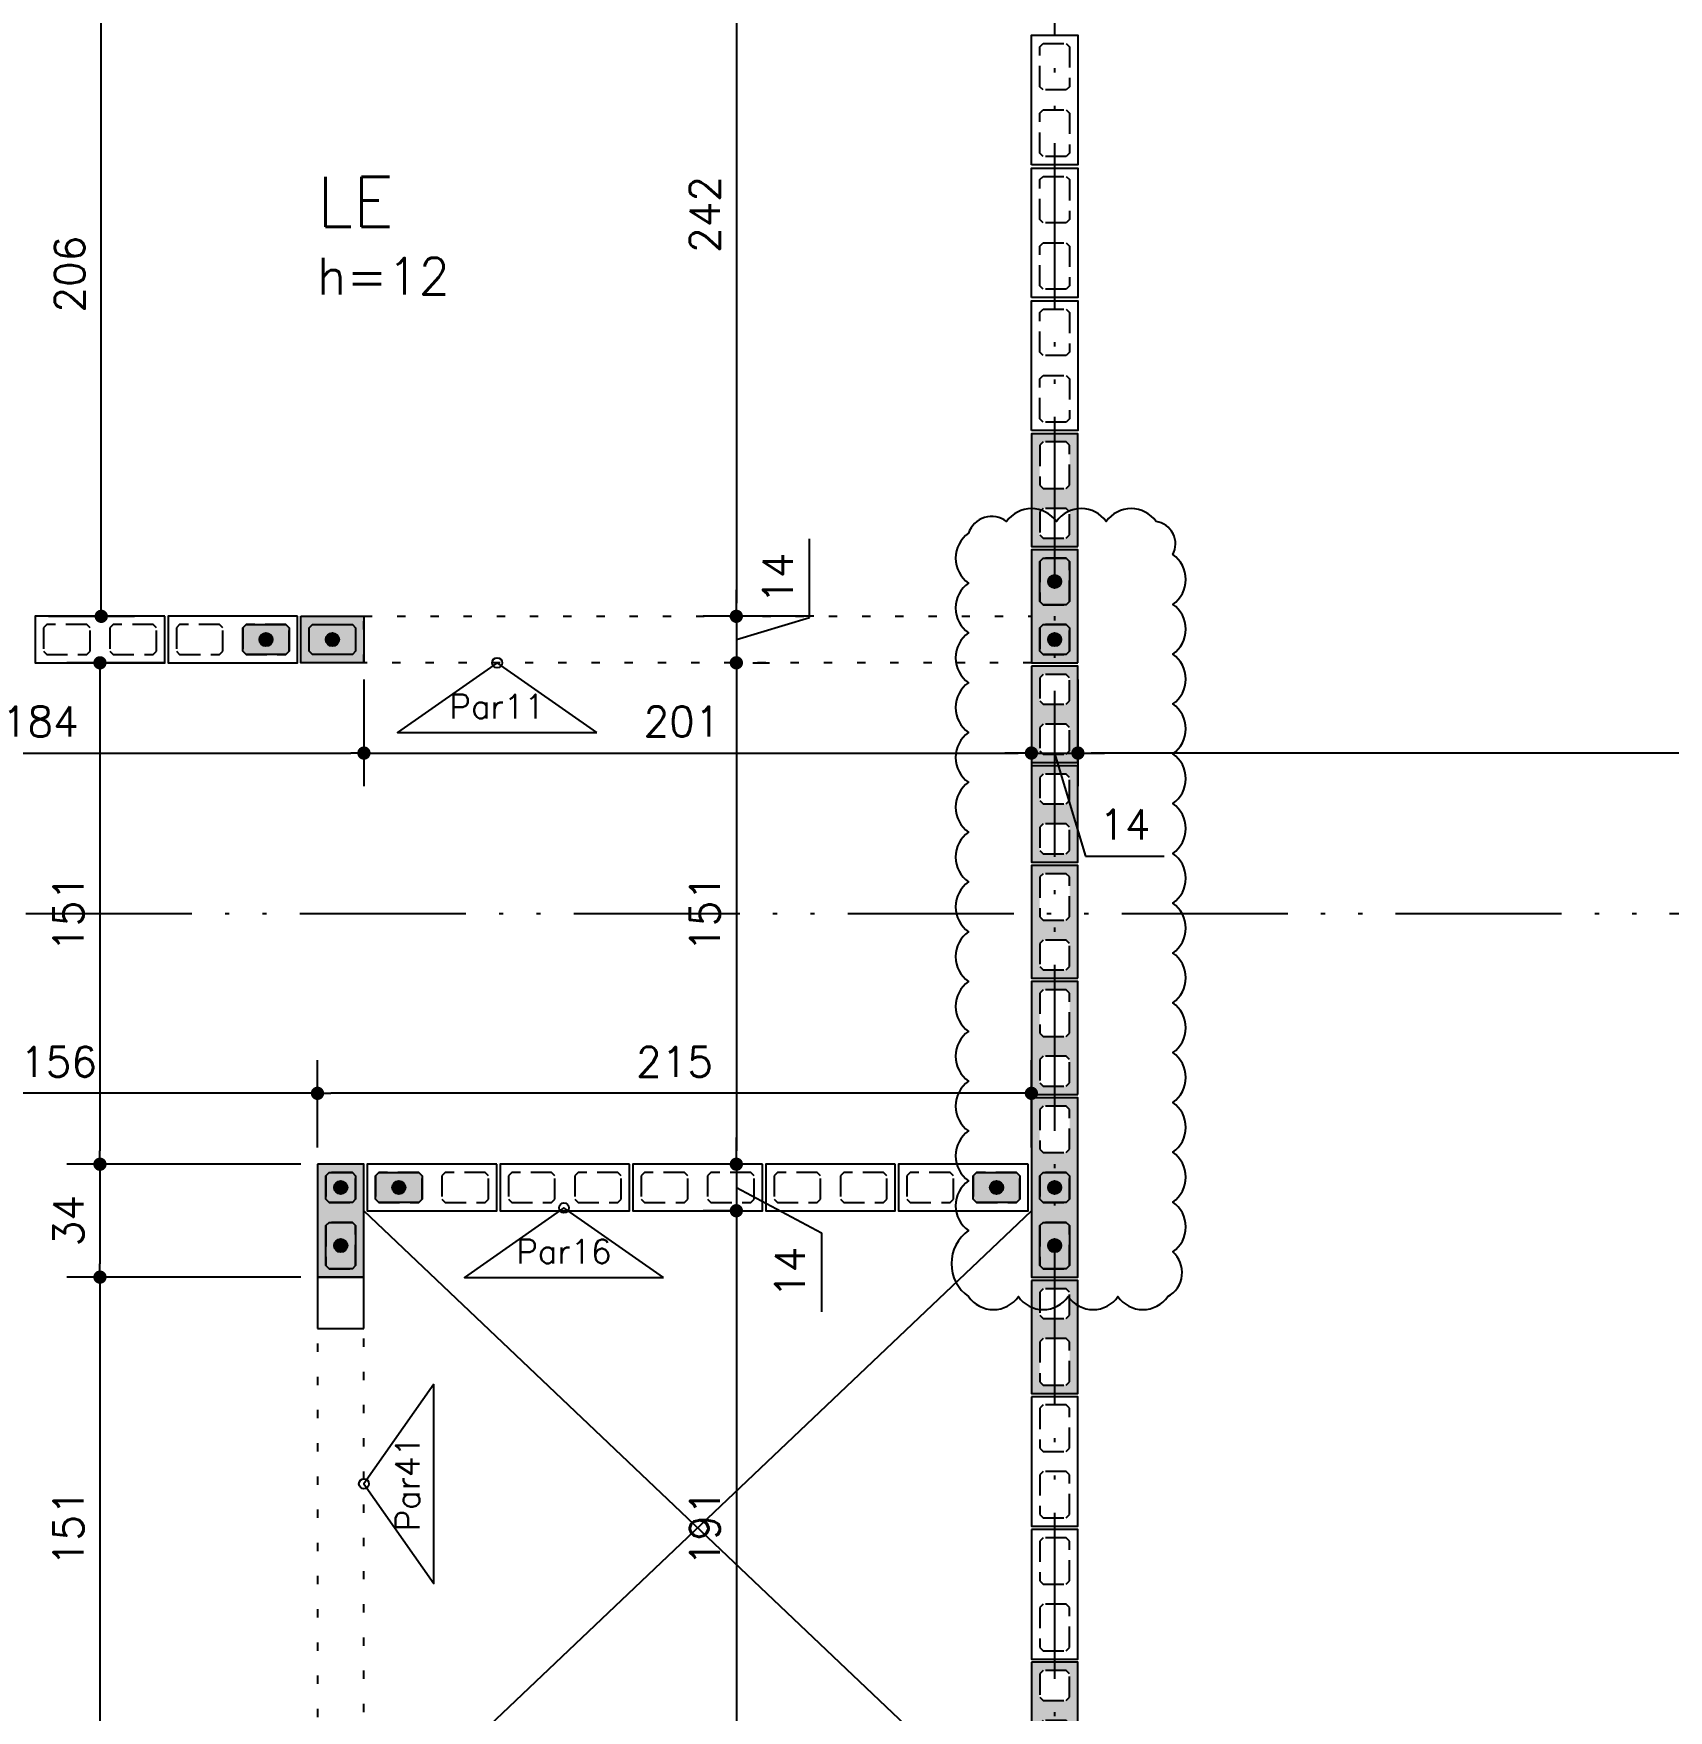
# Model space of a CAD drawing. Extents: x -14651 to 3496, y -4567 to 1191.
# Drawn here: x 2159 to 2651, y 171 to 676 of the extents above; entities that cross this region are included whole.
import ezdxf
from ezdxf.enums import TextEntityAlignment as Align

# ---------------------------------------------------------------- set-up
doc = ezdxf.new("R2010")
doc.units = 0
doc.header["$LTSCALE"] = 25
for name, pattern in [('DASHED2', [0.375, 0.25, -0.125]), ('ESTILO_TQS_0002', [0.4, 0.1, -0.3]), ('ESTILO_TQS_0004', [3.3, 2, -0.4, 0.05, -0.4, 0.05, -0.4])]:
    doc.linetypes.add(name, pattern=pattern)
for name, color, linetype in [('213', 252, 'Continuous'), ('241', 2, 'Continuous'), ('247', 50, 'Continuous'), ('248', 100, 'Continuous'), ('249', 20, 'Continuous'), ('252', 1, 'Continuous'), ('ALVENARIA NÃO ESTRUTURAL', 242, 'Continuous'), ('Arranque', 14, 'Continuous'), ('COTA', 1, 'Continuous'), ('EIXOS', 1, 'ESTILO_TQS_0004'), ('FERRO', 5, 'Continuous'), ('L-D', 2, 'Continuous'), ('L-N', 4, 'Continuous'), ('Linha_fina', 1, 'Continuous'), ('PENA_6', 6, 'Continuous'), ('PORTA', 3, 'ESTILO_TQS_0002')]:
    doc.layers.add(name, color=color, linetype=linetype)
doc.styles.add('COTA', font='romans.shx')
doc.styles.get("Standard").update_dxf_attribs({"font": 'romans.shx'})
doc.dimstyles.new('forma', dxfattribs={"dimscale": 5, "dimtxt": 1.8, "dimasz": 0.8, "dimexe": 2, "dimexo": 1, "dimgap": 1, "dimtad": 1, "dimdec": 1, "dimzin": 9, "dimtxsty": 'COTA', "dimblk1": 'DOT', "dimblk2": 'DOT', "dimsah": 1, "dimcen": 0, "dimdle": 1, "dimclrd": 256, "dimclre": 256, "dimclrt": 2, "dimadec": 0, "dimazin": 0, "dimtfac": 1, "dimtdec": 0, "dimtmove": 0, "dimatfit": 3, "dimfxl": 1, "dimtolj": 1, "dimtzin": 0, "dimarcsym": 0})

# ---------------------------------------------------------------- blocks, each defined once
blk = doc.blocks.new('P3515')
at = {"layer": '248'}
h = blk.add_hatch(color=100, dxfattribs=at)
h.paths.add_polyline_path([(17, 7), (-17, 7), (-17, -7), (17, -7)])
h.paths.add_polyline_path([(-5.5, -3.5), (-6.5, -4.5), (-13.5, -4.5), (-14.5, -3.5), (-14.5, 3.5), (-13.5, 4.5), (-6.5, 4.5), (-5.5, 3.5)], flags=16)
h.paths.add_polyline_path([(0.5, 3.5), (1.5, 4.5), (13.5, 4.5), (14.5, 3.5), (14.5, -3.5), (13.5, -4.5), (1.5, -4.5), (0.5, -3.5)], flags=16)
blk.add_lwpolyline([(-17, -7), (17, -7), (17, 7), (-17, 7), (-17, -7)])
at = {"color": 1, "linetype": 'DASHED2'}
for points in [[(-14.5, -3.5), (-13.5, -4.5), (-6.5, -4.5), (-5.5, -3.5), (-5.5, 3.5), (-6.5, 4.5), (-13.5, 4.5), (-14.5, 3.5), (-14.5, -3.5)], [(0.5, -3.5), (1.5, -4.5), (13.5, -4.5), (14.5, -3.5), (14.5, 3.5), (13.5, 4.5), (1.5, 4.5), (0.5, 3.5), (0.5, -3.5)]]:
    blk.add_lwpolyline(points, dxfattribs=at)
blk = doc.blocks.new('P4015', base_point=(5842102.11612, -8124149.02973))
blk.add_lwpolyline([(5842082.61612, -8124156.02973), (5842121.61612, -8124156.02973), (5842121.61612, -8124142.02973), (5842082.61612, -8124142.02973), (5842082.61612, -8124156.02973)])
at = {"color": 1, "linetype": 'DASHED2'}
for points in [[(5842085.11612, -8124152.52973), (5842086.11612, -8124153.52973), (5842098.11612, -8124153.52973), (5842099.11612, -8124152.52973), (5842099.11612, -8124145.52973), (5842098.11612, -8124144.52973), (5842086.11612, -8124144.52973), (5842085.11612, -8124145.52973), (5842085.11612, -8124152.52973)], [(5842105.11612, -8124152.52973), (5842106.11612, -8124153.52973), (5842118.11612, -8124153.52973), (5842119.11612, -8124152.52973), (5842119.11612, -8124145.52973), (5842118.11612, -8124144.52973), (5842106.11612, -8124144.52973), (5842105.11612, -8124145.52973), (5842105.11612, -8124152.52973)]]:
    blk.add_lwpolyline(points, dxfattribs=at)
blk = doc.blocks.new('P2015')
at = {"layer": '247'}
h = blk.add_hatch(color=50, dxfattribs=at)
h.paths.add_polyline_path([(9.5, 7), (-9.5, 7), (-9.5, -7), (9.5, -7)])
h.paths.add_polyline_path([(6, -4.5), (-6, -4.5), (-7, -3.5), (-7, 3.5), (-6, 4.5), (6, 4.5), (7, 3.5), (7, -3.5)], flags=16)
blk.add_lwpolyline([(-9.5, -7), (9.5, -7), (9.5, 7), (-9.5, 7), (-9.5, -7)])
at = {"color": 1, "linetype": 'DASHED2'}
blk.add_lwpolyline([(-7, -3.5), (-6, -4.5), (6, -4.5), (7, -3.5), (7, 3.5), (6, 4.5), (-6, 4.5), (-7, 3.5), (-7, -3.5)], dxfattribs=at)
blk = doc.blocks.new('GR-1409')
at = {"layer": '213'}
h = blk.add_hatch(color=256, dxfattribs=at)
h.paths.add_polyline_path([(-6, 4.5), (-7, 3.5), (-7, -3.5), (-6, -4.5), (6, -4.5), (7, -3.5), (7, 3.5), (6, 4.5)])
h.paths.add_polyline_path([(-2, 0, 1), (2, 0, 1)], flags=16)
at = {"layer": 'Arranque'}
blk.add_hatch(color=256, dxfattribs=at).paths.add_polyline_path([(-2, 0, 1), (2, 0, 1)])
at = {"layer": '213'}
blk.add_lwpolyline([(-7, 3.5), (-6, 4.5), (6, 4.5), (7, 3.5), (7, -3.5), (6, -4.5), (-6, -4.5), (-7, -3.5), (-7, 3.5)], dxfattribs=at)
at = {"layer": 'FERRO', "linetype": 'Continuous'}
blk.add_circle((0, 0), 2, dxfattribs=at)
blk = doc.blocks.new('GR-0909')
at = {"layer": '213'}
h = blk.add_hatch(color=256, dxfattribs=at)
h.paths.add_polyline_path([(3.5, -4.5), (4.5, -3.5), (4.500001, 3.5), (3.500001, 4.5), (-3.499999, 4.5), (-4.499999, 3.5), (-4.5, -3.5), (-3.5, -4.5)])
h.paths.add_polyline_path([(-2, 0, -1), (2, 0, -1)], flags=16)
at = {"layer": 'Arranque'}
blk.add_hatch(color=256, dxfattribs=at).paths.add_polyline_path([(2, 0, 1), (-2, 0, 1)])
at = {"layer": '213'}
blk.add_lwpolyline([(3.500001, 4.5), (4.500001, 3.5), (4.5, -3.5), (3.5, -4.5), (-3.5, -4.5), (-4.5, -3.5), (-4.499999, 3.5), (-3.499999, 4.5), (3.500001, 4.5)], dxfattribs=at)
at = {"layer": 'FERRO', "linetype": 'Continuous'}
blk.add_circle((0, 0), 2, dxfattribs=at)
blk = doc.blocks.new('A$C8e916747')
at = {"layer": 'ALVENARIA NÃO ESTRUTURAL'}
for p, q in [((2423.31, -888.15), (2409.31, -888.15)), ((2409.31, -888.15), (2409.31, -903.65)), ((2409.31, -888.15), (2423.31, -888.15)), ((2423.31, -903.65), (2423.31, -888.15)), ((2409.31, -903.65), (2423.31, -903.65))]:
    blk.add_line(p, q, dxfattribs=at)
blk = doc.blocks.new('_Dot')
at = {"color": 0, "linetype": 'ByBlock', "lineweight": -2}
blk.add_line((-0.5, 0), (-1, 0), dxfattribs=at)
at = {"color": 0, "linetype": 'ByBlock', "const_width": 0.5}
blk.add_lwpolyline([(-0.25, 0, 1), (0.25, 0, 1)], format="xyb", close=True, dxfattribs=at)
blk = doc.blocks.new('*D181')
at = {"layer": 'COTA', "lineweight": -2, "transparency": 16777216}
for p, q in [((2074.52, 481.4), (2074.52, 449.22)), ((2258.52, 481.4), (2258.52, 449.22)), ((2078.52, 459.22), (2254.52, 459.22))]:
    blk.add_line(p, q, dxfattribs=at)
at = {"layer": 'Defpoints', "color": 0, "transparency": 16777216}
for p in [(2074.52, 486.4), (2258.52, 486.4), (2258.52, 459.22)]:
    blk.add_point(p, dxfattribs=at)
at = {"layer": 'COTA', "lineweight": -2, "transparency": 16777216, "xscale": 4, "yscale": 4, "zscale": 4, "rotation": 180}
blk.add_blockref('_Dot', (2074.52, 459.22), dxfattribs=at)
at = {"layer": 'COTA', "lineweight": -2, "transparency": 16777216, "xscale": 4, "yscale": 4, "zscale": 4}
blk.add_blockref('_Dot', (2258.52, 459.22), dxfattribs=at)
at = {"layer": 'COTA', "color": 2, "transparency": 16777216, "insert": (2161.06, 468.72), "char_height": 9, "attachment_point": 5, "style": 'COTA'}
blk.add_mtext('\\A1;184 ', dxfattribs=at)
blk = doc.blocks.new('*D182')
at = {"layer": 'COTA', "lineweight": -2, "transparency": 16777216}
for p, q in [((2258.52, 481.4), (2258.52, 449.22)), ((2459.52, 481.4), (2459.52, 449.22)), ((2262.52, 459.22), (2455.52, 459.22))]:
    blk.add_line(p, q, dxfattribs=at)
at = {"layer": 'Defpoints', "color": 0, "transparency": 16777216}
for p in [(2258.52, 486.4), (2459.52, 486.4), (2459.52, 459.22)]:
    blk.add_point(p, dxfattribs=at)
at = {"layer": 'COTA', "lineweight": -2, "transparency": 16777216, "xscale": 4, "yscale": 4, "zscale": 4, "rotation": 180}
blk.add_blockref('_Dot', (2258.52, 459.22), dxfattribs=at)
at = {"layer": 'COTA', "lineweight": -2, "transparency": 16777216, "xscale": 4, "yscale": 4, "zscale": 4}
blk.add_blockref('_Dot', (2459.52, 459.22), dxfattribs=at)
at = {"layer": 'COTA', "color": 2, "transparency": 16777216, "insert": (2354.29, 468.72), "char_height": 9, "attachment_point": 5, "style": 'COTA'}
blk.add_mtext('\\A1;201 ', dxfattribs=at)
blk = doc.blocks.new('*D183')
at = {"layer": 'COTA', "lineweight": -2, "transparency": 16777216}
for p, q in [((2459.52, 481.4), (2459.52, 449.22)), ((2473.52, 481.4), (2473.52, 449.22)), ((2455.52, 459.22), (2451.52, 459.22)), ((2459.52, 459.22), (2473.52, 459.22)), ((2459.52, 459.22), (2473.52, 459.22)), ((2466.52, 459.22), (2475.82, 428.22)), ((2477.52, 459.22), (2481.52, 459.22)), ((2475.82, 428.22), (2499.53, 428.22))]:
    blk.add_line(p, q, dxfattribs=at)
at = {"layer": 'Defpoints', "color": 0, "transparency": 16777216}
for p in [(2459.52, 486.4), (2473.52, 486.4), (2473.52, 459.22)]:
    blk.add_point(p, dxfattribs=at)
at = {"layer": 'COTA', "lineweight": -2, "transparency": 16777216, "xscale": 4, "yscale": 4, "zscale": 4}
blk.add_blockref('_Dot', (2459.52, 459.22), dxfattribs=at)
at = {"layer": 'COTA', "lineweight": -2, "transparency": 16777216, "xscale": 4, "yscale": 4, "zscale": 4, "rotation": 180}
blk.add_blockref('_Dot', (2473.52, 459.22), dxfattribs=at)
at = {"layer": 'COTA', "color": 2, "transparency": 16777216, "insert": (2487.67, 437.72), "char_height": 9, "attachment_point": 5, "style": 'COTA'}
blk.add_mtext('\\A1;14 ', dxfattribs=at)
blk = doc.blocks.new('*D187')
at = {"layer": 'COTA', "lineweight": -2, "transparency": 16777216}
for p, q in [((2244.52, 340.4), (2244.52, 366.75)), ((2459.52, 340.4), (2459.52, 366.75)), ((2455.52, 356.75), (2248.52, 356.75))]:
    blk.add_line(p, q, dxfattribs=at)
at = {"layer": 'Defpoints', "color": 0, "transparency": 16777216}
for p in [(2244.52, 356.75), (2244.52, 335.4), (2459.52, 335.4)]:
    blk.add_point(p, dxfattribs=at)
at = {"layer": 'COTA', "lineweight": -2, "transparency": 16777216, "xscale": 4, "yscale": 4, "zscale": 4, "rotation": 180}
blk.add_blockref('_Dot', (2244.52, 356.75), dxfattribs=at)
at = {"layer": 'COTA', "lineweight": -2, "transparency": 16777216, "xscale": 4, "yscale": 4, "zscale": 4}
blk.add_blockref('_Dot', (2459.52, 356.75), dxfattribs=at)
at = {"layer": 'COTA', "color": 2, "transparency": 16777216, "insert": (2352.02, 366.25), "char_height": 9, "attachment_point": 5, "style": 'COTA'}
blk.add_mtext('\\A1;215 ', dxfattribs=at)
blk = doc.blocks.new('*D188')
at = {"layer": 'COTA', "lineweight": -2, "transparency": 16777216}
for p, q in [((2088.52, 340.4), (2088.52, 366.75)), ((2244.52, 340.4), (2244.52, 366.75)), ((2240.52, 356.75), (2092.52, 356.75))]:
    blk.add_line(p, q, dxfattribs=at)
at = {"layer": 'Defpoints', "color": 0, "transparency": 16777216}
for p in [(2088.52, 356.75), (2088.52, 335.4), (2244.52, 335.4)]:
    blk.add_point(p, dxfattribs=at)
at = {"layer": 'COTA', "lineweight": -2, "transparency": 16777216, "xscale": 4, "yscale": 4, "zscale": 4, "rotation": 180}
blk.add_blockref('_Dot', (2088.52, 356.75), dxfattribs=at)
at = {"layer": 'COTA', "lineweight": -2, "transparency": 16777216, "xscale": 4, "yscale": 4, "zscale": 4}
blk.add_blockref('_Dot', (2244.52, 356.75), dxfattribs=at)
at = {"layer": 'COTA', "color": 2, "transparency": 16777216, "insert": (2166.52, 366.25), "char_height": 9, "attachment_point": 5, "style": 'COTA'}
blk.add_mtext('\\A1;156 ', dxfattribs=at)
blk = doc.blocks.new('*D234')
at = {"layer": 'COTA', "lineweight": -2, "transparency": 16777216}
for p, q in [((2204.52, 706.43), (2169.41, 706.43)), ((2179.41, 504.4), (2179.41, 702.43)), ((2163.52, 500.4), (2189.41, 500.4))]:
    blk.add_line(p, q, dxfattribs=at)
at = {"layer": 'Defpoints', "color": 0, "transparency": 16777216}
for p in [(2179.41, 706.43), (2209.52, 706.43), (2158.52, 500.4)]:
    blk.add_point(p, dxfattribs=at)
at = {"layer": 'COTA', "lineweight": -2, "transparency": 16777216, "xscale": 4, "yscale": 4, "zscale": 4}
for p, rotation in [((2179.41, 706.43), 90), ((2179.41, 500.4), 270)]:
    blk.add_blockref('_Dot', p, dxfattribs=dict(at, rotation=rotation))
at = {"layer": 'COTA', "color": 2, "transparency": 16777216, "insert": (2169.91, 603.42), "char_height": 9, "attachment_point": 5, "rotation": 90, "style": 'COTA'}
blk.add_mtext('\\A1;206 ', dxfattribs=at)
blk = doc.blocks.new('*D235')
at = {"layer": 'COTA', "lineweight": -2, "transparency": 16777216}
for p, q in [((2394.02, 742.4), (2360.66, 742.4)), ((2370.66, 738.4), (2370.66, 504.4)), ((2394.02, 500.4), (2360.66, 500.4))]:
    blk.add_line(p, q, dxfattribs=at)
at = {"layer": 'Defpoints', "color": 0, "transparency": 16777216}
for p in [(2399.02, 742.4), (2370.66, 500.4), (2399.02, 500.4)]:
    blk.add_point(p, dxfattribs=at)
at = {"layer": 'COTA', "lineweight": -2, "transparency": 16777216, "xscale": 4, "yscale": 4, "zscale": 4}
for p, rotation in [((2370.66, 742.4), 90), ((2370.66, 500.4), 270)]:
    blk.add_blockref('_Dot', p, dxfattribs=dict(at, rotation=rotation))
at = {"layer": 'COTA', "color": 2, "transparency": 16777216, "insert": (2361.16, 621.4), "char_height": 9, "attachment_point": 5, "rotation": 90, "style": 'COTA'}
blk.add_mtext('\\A1;242 ', dxfattribs=at)
blk = doc.blocks.new('*D236')
at = {"layer": 'COTA', "lineweight": -2, "transparency": 16777216}
for p, q in [((2392.66, 500), (2392.66, 523.72)), ((2370.66, 504.4), (2370.66, 508.4)), ((2394.02, 500.4), (2360.66, 500.4)), ((2370.66, 500.4), (2370.66, 486.4)), ((2370.66, 500.4), (2370.66, 486.4)), ((2370.66, 493.4), (2392.66, 500)), ((2375.66, 486.4), (2380.66, 486.4)), ((2370.66, 482.4), (2370.66, 478.4))]:
    blk.add_line(p, q, dxfattribs=at)
at = {"layer": 'Defpoints', "color": 0, "transparency": 16777216}
for p in [(2399.02, 500.4), (2370.66, 486.4), (2370.66, 486.4)]:
    blk.add_point(p, dxfattribs=at)
at = {"layer": 'COTA', "lineweight": -2, "transparency": 16777216, "xscale": 4, "yscale": 4, "zscale": 4}
for p, rotation in [((2370.66, 500.4), 270), ((2370.66, 486.4), 90)]:
    blk.add_blockref('_Dot', p, dxfattribs=dict(at, rotation=rotation))
at = {"layer": 'COTA', "color": 2, "transparency": 16777216, "insert": (2383.16, 511.86), "char_height": 9, "attachment_point": 5, "rotation": 90, "style": 'COTA'}
blk.add_mtext('\\A1;14 ', dxfattribs=at)
blk = doc.blocks.new('*D237')
at = {"layer": 'COTA', "lineweight": -2, "transparency": 16777216}
for p, q in [((2375.66, 486.4), (2380.66, 486.4)), ((2370.66, 482.4), (2370.66, 339.4)), ((2368.81, 335.4), (2360.66, 335.4))]:
    blk.add_line(p, q, dxfattribs=at)
at = {"layer": 'Defpoints', "color": 0, "transparency": 16777216}
for p in [(2370.66, 486.4), (2370.66, 335.4), (2373.81, 335.4)]:
    blk.add_point(p, dxfattribs=at)
at = {"layer": 'COTA', "lineweight": -2, "transparency": 16777216, "xscale": 4, "yscale": 4, "zscale": 4}
for p, rotation in [((2370.66, 486.4), 90), ((2370.66, 335.4), 270)]:
    blk.add_blockref('_Dot', p, dxfattribs=dict(at, rotation=rotation))
at = {"layer": 'COTA', "color": 2, "transparency": 16777216, "insert": (2361.16, 410.9), "char_height": 9, "attachment_point": 5, "rotation": 90, "style": 'COTA'}
blk.add_mtext('\\A1;151 ', dxfattribs=at)
blk = doc.blocks.new('*D238')
at = {"layer": 'COTA', "lineweight": -2, "transparency": 16777216}
for p, q in [((2370.66, 339.4), (2370.66, 343.4)), ((2368.81, 335.4), (2360.66, 335.4)), ((2370.66, 335.4), (2370.66, 321.4)), ((2370.66, 335.4), (2370.66, 321.4)), ((2370.66, 328.4), (2396.31, 314.7)), ((2368.88, 321.4), (2360.66, 321.4)), ((2370.66, 317.4), (2370.66, 313.4)), ((2396.31, 314.7), (2396.31, 290.99))]:
    blk.add_line(p, q, dxfattribs=at)
at = {"layer": 'Defpoints', "color": 0, "transparency": 16777216}
for p in [(2373.81, 335.4), (2370.66, 321.4), (2373.88, 321.4)]:
    blk.add_point(p, dxfattribs=at)
at = {"layer": 'COTA', "lineweight": -2, "transparency": 16777216, "xscale": 4, "yscale": 4, "zscale": 4}
for p, rotation in [((2370.66, 335.4), 270), ((2370.66, 321.4), 90)]:
    blk.add_blockref('_Dot', p, dxfattribs=dict(at, rotation=rotation))
at = {"layer": 'COTA', "color": 2, "transparency": 16777216, "insert": (2386.81, 302.84), "char_height": 9, "attachment_point": 5, "rotation": 90, "style": 'COTA'}
blk.add_mtext('\\A1;14 ', dxfattribs=at)
blk = doc.blocks.new('*D239')
at = {"layer": 'COTA', "lineweight": -2, "transparency": 16777216}
for p, q in [((2368.88, 321.4), (2360.66, 321.4)), ((2370.66, 317.4), (2370.66, 134.4)), ((2375.66, 130.4), (2380.66, 130.4))]:
    blk.add_line(p, q, dxfattribs=at)
at = {"layer": 'Defpoints', "color": 0, "transparency": 16777216}
for p in [(2373.88, 321.4), (2370.66, 130.4), (2370.66, 130.4)]:
    blk.add_point(p, dxfattribs=at)
at = {"layer": 'COTA', "lineweight": -2, "transparency": 16777216, "xscale": 4, "yscale": 4, "zscale": 4}
for p, rotation in [((2370.66, 321.4), 90), ((2370.66, 130.4), 270)]:
    blk.add_blockref('_Dot', p, dxfattribs=dict(at, rotation=rotation))
at = {"layer": 'COTA', "color": 2, "transparency": 16777216, "insert": (2361.16, 225.9), "char_height": 9, "attachment_point": 5, "rotation": 90, "style": 'COTA'}
blk.add_mtext('\\A1;191 ', dxfattribs=at)
blk = doc.blocks.new('*D251')
at = {"layer": 'COTA', "lineweight": -2, "transparency": 16777216}
for p, q in [((2198.79, 486.4), (2169.02, 486.4)), ((2179.02, 482.4), (2179.02, 339.4)), ((2239.52, 335.4), (2169.02, 335.4))]:
    blk.add_line(p, q, dxfattribs=at)
at = {"layer": 'Defpoints', "color": 0, "transparency": 16777216}
for p in [(2203.79, 486.4), (2179.02, 335.4), (2244.52, 335.4)]:
    blk.add_point(p, dxfattribs=at)
at = {"layer": 'COTA', "lineweight": -2, "transparency": 16777216, "xscale": 4, "yscale": 4, "zscale": 4}
for p, rotation in [((2179.02, 486.4), 90), ((2179.02, 335.4), 270)]:
    blk.add_blockref('_Dot', p, dxfattribs=dict(at, rotation=rotation))
at = {"layer": 'COTA', "color": 2, "transparency": 16777216, "insert": (2169.52, 410.9), "char_height": 9, "attachment_point": 5, "rotation": 90, "style": 'COTA'}
blk.add_mtext('\\A1;151 ', dxfattribs=at)
blk = doc.blocks.new('*D252')
at = {"layer": 'COTA', "lineweight": -2, "transparency": 16777216}
for p, q in [((2239.52, 335.4), (2169.02, 335.4)), ((2179.02, 331.4), (2179.02, 305.4)), ((2239.52, 301.4), (2169.02, 301.4))]:
    blk.add_line(p, q, dxfattribs=at)
at = {"layer": 'Defpoints', "color": 0, "transparency": 16777216}
for p in [(2244.52, 335.4), (2179.02, 301.4), (2244.52, 301.4)]:
    blk.add_point(p, dxfattribs=at)
at = {"layer": 'COTA', "lineweight": -2, "transparency": 16777216, "xscale": 4, "yscale": 4, "zscale": 4}
for p, rotation in [((2179.02, 335.4), 90), ((2179.02, 301.4), 270)]:
    blk.add_blockref('_Dot', p, dxfattribs=dict(at, rotation=rotation))
at = {"layer": 'COTA', "color": 2, "transparency": 16777216, "insert": (2169.52, 318.4), "char_height": 9, "attachment_point": 5, "rotation": 90, "style": 'COTA'}
blk.add_mtext('\\A1;34 ', dxfattribs=at)
blk = doc.blocks.new('*D253')
at = {"layer": 'COTA', "lineweight": -2, "transparency": 16777216}
for p, q in [((2239.52, 301.4), (2169.02, 301.4)), ((2179.02, 297.4), (2179.02, 154.4)), ((2239.52, 150.4), (2169.02, 150.4))]:
    blk.add_line(p, q, dxfattribs=at)
at = {"layer": 'Defpoints', "color": 0, "transparency": 16777216}
for p in [(2244.52, 301.4), (2179.02, 150.4), (2244.52, 150.4)]:
    blk.add_point(p, dxfattribs=at)
at = {"layer": 'COTA', "lineweight": -2, "transparency": 16777216, "xscale": 4, "yscale": 4, "zscale": 4}
for p, rotation in [((2179.02, 301.4), 90), ((2179.02, 150.4), 270)]:
    blk.add_blockref('_Dot', p, dxfattribs=dict(at, rotation=rotation))
at = {"layer": 'COTA', "color": 2, "transparency": 16777216, "insert": (2169.52, 225.9), "char_height": 9, "attachment_point": 5, "rotation": 90, "style": 'COTA'}
blk.add_mtext('\\A1;151 ', dxfattribs=at)
blk = doc.blocks.new('_IDNPAR_2')
at = {"color": 3}
blk.add_lwpolyline([(1, -0.7), (0, 0), (-1, -0.7)], close=True, dxfattribs=at)
blk.add_circle((0, 0), 0.05, dxfattribs=at)
at = {"layer": '247', "color": 2, "style": 'COTA', "flags": 8}
blk.add_attdef('ID', text='', height=0.24, dxfattribs=at).set_placement((0, -0.438), align=Align.MIDDLE_CENTER)
blk = doc.blocks.new('*D260')
at = {"layer": 'COTA', "lineweight": -2, "transparency": 16777216}
for p, q in [((3039.52, 464.22), (3039.52, 469.22)), ((2473.52, 460.9), (2473.52, 449.22)), ((3035.52, 459.22), (2477.52, 459.22))]:
    blk.add_line(p, q, dxfattribs=at)
at = {"layer": 'Defpoints', "color": 0, "transparency": 16777216}
for p in [(2473.52, 465.9), (2473.52, 459.22), (3039.52, 459.22)]:
    blk.add_point(p, dxfattribs=at)
at = {"layer": 'COTA', "lineweight": -2, "transparency": 16777216, "xscale": 4, "yscale": 4, "zscale": 4, "rotation": 180}
blk.add_blockref('_Dot', (2473.52, 459.22), dxfattribs=at)
at = {"layer": 'COTA', "lineweight": -2, "transparency": 16777216, "xscale": 4, "yscale": 4, "zscale": 4}
blk.add_blockref('_Dot', (3039.52, 459.22), dxfattribs=at)
at = {"layer": 'COTA', "color": 2, "transparency": 16777216, "insert": (2756.52, 468.72), "char_height": 9, "attachment_point": 5, "style": 'COTA'}
blk.add_mtext('\\A1;566 ', dxfattribs=at)
blk = doc.blocks.new('P5515')
at = {"layer": '249'}
h = blk.add_hatch(color=20, dxfattribs=at)
h.paths.add_polyline_path([(-27, 7), (-27, -7), (27, -7), (27, 7)])
h.paths.add_polyline_path([(-10.5, -3.5), (-11.5, -4.5), (-23.5, -4.5), (-24.5, -3.5), (-24.5, 3.5), (-23.5, 4.5), (-11.5, 4.5), (-10.5, 3.5)], flags=16)
h.paths.add_polyline_path([(-4.5, 3.5), (-3.5, 4.5), (3.5, 4.5), (4.5, 3.5), (4.5, -3.5), (3.5, -4.5), (-3.5, -4.5), (-4.5, -3.5)], flags=16)
h.paths.add_polyline_path([(10.5, 3.5), (11.5, 4.5), (23.5, 4.5), (24.5, 3.5), (24.5, -3.5), (23.5, -4.5), (11.5, -4.5), (10.5, -3.5)], flags=16)
blk.add_lwpolyline([(27, 7), (-27, 7), (-27, -7), (27, -7), (27, 7)])
at = {"color": 1, "linetype": 'DASHED2'}
for points in [[(-10.5, 3.5), (-11.5, 4.5), (-23.5, 4.5), (-24.5, 3.5), (-24.5, -3.5), (-23.5, -4.5), (-11.5, -4.5), (-10.5, -3.5), (-10.5, 3.5)], [(4.5, 3.5), (3.5, 4.5), (-3.5, 4.5), (-4.5, 3.5), (-4.5, -3.5), (-3.5, -4.5), (3.5, -4.5), (4.5, -3.5), (4.5, 3.5)], [(24.5, 3.5), (23.5, 4.5), (11.5, 4.5), (10.5, 3.5), (10.5, -3.5), (11.5, -4.5), (23.5, -4.5), (24.5, -3.5), (24.5, 3.5)]]:
    blk.add_lwpolyline(points, dxfattribs=at)
blk = doc.blocks.new('P3015')
at = {"layer": '252'}
h = blk.add_hatch(color=21, dxfattribs=at)
h.paths.add_polyline_path([(14.5, -7), (14.5, 7), (-14.5, 7), (-14.5, -7)])
h.paths.add_polyline_path([(3, 3.5), (4, 4.5), (11, 4.5), (12, 3.5), (12, -3.5), (11, -4.5), (4, -4.5), (3, -3.5)], flags=16)
h.paths.add_polyline_path([(-3, -3.5), (-4, -4.5), (-11, -4.5), (-12, -3.5), (-12, 3.5), (-11, 4.5), (-4, 4.5), (-3, 3.5)], flags=16)
blk.add_lwpolyline([(-14.5, -7), (14.5, -7), (14.5, 7), (-14.5, 7), (-14.5, -7)])
at = {"color": 1, "linetype": 'DASHED2'}
for points in [[(-12, -3.5), (-11, -4.5), (-4, -4.5), (-3, -3.5), (-3, 3.5), (-4, 4.5), (-11, 4.5), (-12, 3.5), (-12, -3.5)], [(3, -3.5), (4, -4.5), (11, -4.5), (12, -3.5), (12, 3.5), (11, 4.5), (4, 4.5), (3, 3.5), (3, -3.5)]]:
    blk.add_lwpolyline(points, dxfattribs=at)

msp = doc.modelspace()

# ---------------------------------------------------------------- linework, layer by layer
at = {"layer": 'EIXOS'}
for p, q in [((2466.52, 1137.93), (2466.52, -320.64)), ((11.7, 410.9), (3495.96, 410.9))]:
    msp.add_line(p, q, dxfattribs=at)
at = {"layer": 'Linha_fina'}
for points in [[(2258.52, 130.4), (2459.52, 321.4)], [(2459.52, 130.4), (2258.52, 321.4)]]:
    msp.add_lwpolyline(points, dxfattribs=at)
at = {"layer": 'PENA_6'}
msp.add_lwpolyline([(2440.59, 295.53, 0.520567), (2455.59, 295.53, 0.520567), (2470.59, 295.53, 0.520567), (2485.59, 295.53, 0.520567), (2500.59, 295.53, 0.520567), (2502.11, 309, 0.520567), (2502.11, 324, 0.520567), (2502.11, 339, 0.520567), (2502.11, 354, 0.520567), (2502.11, 369, 0.520567), (2502.11, 384, 0.520567), (2502.11, 399, 0.520567), (2502.11, 414, 0.520567), (2502.11, 429, 0.520567), (2502.11, 444, 0.520567), (2502.11, 459, 0.520567), (2502.11, 474, 0.520567), (2502.11, 489, 0.520567), (2502.11, 504, 0.520567), (2502.11, 519, 0.520567), (2497.05, 528.94, 0.520567), (2482.05, 528.94, 0.520567), (2467.05, 528.94, 0.520567), (2452.05, 528.94, 0.520567), (2440.59, 525.41, 0.520567), (2440.59, 510.41, 0.520567), (2440.59, 495.41, 0.520567), (2440.59, 480.41, 0.520567), (2440.59, 465.41, 0.520567), (2440.59, 450.41, 0.520567), (2440.59, 435.41, 0.520567), (2440.59, 420.41, 0.520567), (2440.59, 405.41, 0.520567), (2440.59, 390.41, 0.520567), (2440.59, 375.41, 0.520567), (2440.59, 360.41, 0.520567), (2440.59, 345.41, 0.520567), (2440.59, 330.41, 0.520567), (2440.59, 315.41, 0.520567)], format="xyb", close=True, dxfattribs=at)
at = {"layer": 'PORTA'}
for points in [[(2258.52, 500.4), (2459.52, 500.4), (2459.52, 486.4), (2258.52, 486.4)], [(2244.52, 150.4), (2258.52, 150.4), (2258.52, 301.4), (2244.52, 301.4)]]:
    msp.add_lwpolyline(points, close=True, dxfattribs=at)

# ---------------------------------------------------------------- block references
at = {"rotation": 90}
for p in [(2466.52, 510.9), (2251.52, 310.9), (2466.52, 310.9)]:
    msp.add_blockref('GR-1409', p, dxfattribs=at)
for name, p in [('GR-1409', (2229.02, 493.4)), ('GR-1409', (2249.02, 493.4)), ('GR-0909', (2466.52, 493.4)), ('GR-0909', (2251.52, 328.4)), ('GR-1409', (2269.02, 328.4)), ('GR-1409', (2449.02, 328.4)), ('GR-0909', (2466.52, 328.4))]:
    msp.add_blockref(name, p)
at = {"layer": '241', "xscale": -1}
for name, p, rotation in [('P4015', (2466.52, 655.9), 270), ('P4015', (2466.52, 615.9), 270), ('P4015', (2466.52, 575.9), 270), ('P2015', (2249.02, 493.4), 180)]:
    msp.add_blockref(name, p, dxfattribs=dict(at, rotation=rotation))
at = {"layer": '241'}
for name, p, rotation in [('P3515', (2466.52, 538.4), 90.00000000000001), ('P3515', (2466.52, 503.4), 90.00000000000001), ('P4015', (2179.02, 493.4), 180), ('P4015', (2219.02, 493.4), 180), ('P3015', (2466.52, 470.9), 270), ('P3015', (2466.52, 440.9), 270), ('P3515', (2466.52, 408.4), 90.00000000000001), ('P3515', (2466.52, 373.4), 90.00000000000001), ('P5515', (2466.52, 328.4), 90.00000000000001), ('P3515', (2251.52, 318.4), 270), ('P4015', (2279.02, 328.4), 180), ('P4015', (2319.02, 328.4), 180), ('P4015', (2359.02, 328.4), 180), ('P4015', (2399.02, 328.4), 180), ('P4015', (2439.02, 328.4), 180), ('P3515', (2466.52, 283.4), 270), ('P4015', (2466.52, 245.9), 270), ('P4015', (2466.52, 205.9), 270), ('P3515', (2466.52, 168.4), 270)]:
    msp.add_blockref(name, p, dxfattribs=dict(at, rotation=rotation))
at = {"layer": '247', "linetype": 'Continuous', "xscale": 30, "yscale": 30, "zscale": 30}
for p, values in [((2298.63, 486.4), {'ID': 'Par11'}), ((2318.76, 322.26), {'ID': 'Par16'})]:
    msp.add_blockref('_IDNPAR_2', p, dxfattribs=at).add_auto_attribs(values)
at = {"layer": '247', "linetype": 'Continuous', "xscale": 30, "yscale": 30, "zscale": 30, "rotation": 90}
msp.add_blockref('_IDNPAR_2', (2258.52, 239.17), dxfattribs=at).add_auto_attribs({'ID': 'Par41'})
at = {"layer": 'ALVENARIA NÃO ESTRUTURAL'}
msp.add_blockref('A$C8e916747', (-164.8, 1189.55), dxfattribs=at)

# ---------------------------------------------------------------- texts
at = {"layer": 'L-D'}
msp.add_text('h=12', height=11, dxfattribs=at).set_placement((2244.33, 597.33))
at = {"layer": 'L-N'}
msp.add_text('LE', height=15, dxfattribs=at).set_placement((2244.33, 617.73))

# ---------------------------------------------------------------- dimensions: what is measured, and where the dimension line sits
at = {"layer": 'COTA'}
for base, p1, p2, override, picture, middle in [((2370.66, 500.4), (2399.02, 742.4), (2399.02, 500.4), {"dimpost": ' '}, '*D235', (2361.16, 621.4)), ((2179.41, 706.43), (2158.52, 500.4), (2209.52, 706.43), {"dimpost": ' '}, '*D234', (2169.91, 603.42)), ((2370.66, 486.4), (2399.02, 500.4), (2370.66, 486.4), {"dimpost": ' ', "dimtmove": 1}, '*D236', (2383.16, 505)), ((2179.02, 335.4), (2203.79, 486.4), (2244.52, 335.4), {"dimpost": ' '}, '*D251', (2169.52, 410.9)), ((2370.66, 335.4), (2370.66, 486.4), (2373.81, 335.4), {"dimpost": ' ', "dimtmove": 1}, '*D237', (2361.16, 410.9)), ((2179.02, 301.4), (2244.52, 335.4), (2244.52, 301.4), {"dimpost": ' ', "dimtmove": 1}, '*D252', (2169.52, 318.4)), ((2370.66, 130.4), (2373.88, 321.4), (2370.66, 130.4), {"dimpost": ' ', "dimtmove": 1}, '*D239', (2361.16, 225.9)), ((2179.02, 150.4), (2244.52, 301.4), (2244.52, 150.4), {"dimpost": ' ', "dimtmove": 1}, '*D253', (2169.52, 225.9))]:
    dim = msp.add_linear_dim(base=base, p1=p1, p2=p2, angle=90, dimstyle='forma', override=override, dxfattribs=at)
    dim.commit()
    dim.dimension.update_dxf_attribs({"geometry": picture, "text_midpoint": middle})
for base, p1, p2, picture, middle in [((2258.52, 459.22), (2074.52, 486.4), (2258.52, 486.4), '*D181', (2161.06, 459.22)), ((2459.52, 459.22), (2258.52, 486.4), (2459.52, 486.4), '*D182', (2354.29, 459.22))]:
    dim = msp.add_linear_dim(base=base, p1=p1, p2=p2, dimstyle='forma', override={"dimpost": ' ', "dimtmove": 1}, dxfattribs=at)
    dim.commit()
    dim.dimension.update_dxf_attribs({"geometry": picture, "text_midpoint": middle, "dimtype": 128})
for base, p1, p2, override, picture, middle in [((2473.52, 459.22), (2459.52, 486.4), (2473.52, 486.4), {"dimpost": ' ', "dimtmove": 1}, '*D183', (2480.82, 437.72)), ((2473.52, 459.22), (3039.52, 459.22), (2473.52, 465.9), {"dimpost": ' ', "dimtmove": 1}, '*D260', (2756.52, 468.72)), ((2088.52, 356.75), (2244.52, 335.4), (2088.52, 335.4), {"dimpost": ' ', "dimtmove": 1}, '*D188', (2166.52, 366.25)), ((2244.52, 356.75), (2459.52, 335.4), (2244.52, 335.4), {"dimpost": ' '}, '*D187', (2352.02, 366.25))]:
    dim = msp.add_linear_dim(base=base, p1=p1, p2=p2, dimstyle='forma', override=override, dxfattribs=at)
    dim.commit()
    dim.dimension.update_dxf_attribs({"geometry": picture, "text_midpoint": middle})
dim = msp.add_linear_dim(base=(2370.66, 321.4), p1=(2373.81, 335.4), p2=(2373.88, 321.4), angle=90, dimstyle='forma', override={"dimpost": ' ', "dimtmove": 1}, dxfattribs=at)
dim.commit()
dim.dimension.update_dxf_attribs({"geometry": '*D238', "text_midpoint": (2396.31, 309.7), "dimtype": 128})

doc.saveas('drawing.dxf')
